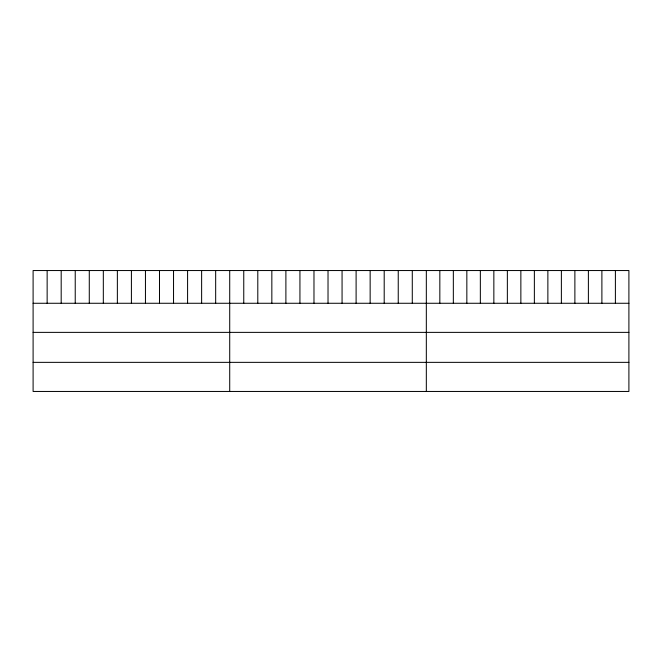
<?xml version="1.0" encoding="UTF-8"?>
<svg xmlns="http://www.w3.org/2000/svg" width="662" height="662" viewBox="0 0 662 662"><rect width="100%" height="100%" fill="white"/><g stroke="black" fill="none" stroke-linecap="round" stroke-linejoin="round"><path stroke-width="0.99" d="M628.9 303.27L628.9 391.457L33.1 391.457L33.1 270.543L628.9 270.543L628.9 303.27L33.1 303.27M33.1 332.374L628.9 332.374M33.1 362.354L628.9 362.354M615.395 270.543L615.395 303.27M601.89 270.543L601.89 303.27M588.386 270.543L588.386 303.27M574.881 270.543L574.881 303.27M561.376 270.543L561.376 303.27M547.871 270.543L547.871 303.27M534.366 270.543L534.366 303.27M520.862 270.543L520.862 303.27M507.357 270.543L507.357 303.27M493.852 270.543L493.852 303.27M480.347 270.543L480.347 303.27M466.842 270.543L466.842 303.27M453.338 270.543L453.338 303.27M439.833 270.543L439.833 303.27M426.328 270.543L426.328 391.457M412.285 270.543L412.285 303.27M398.243 270.543L398.243 303.27M384.2 270.543L384.2 303.27M370.149 270.543L370.149 303.27M356.106 270.543L356.106 303.27M342.064 270.543L342.064 303.27M328.021 270.543L328.021 303.27M313.978 270.543L313.978 303.27M299.936 270.543L299.936 303.27M285.893 270.543L285.893 303.27M271.842 270.543L271.842 303.27M257.799 270.543L257.799 303.27M243.757 270.543L243.757 303.27M229.714 270.543L229.714 391.457M215.671 270.543L215.671 303.27M201.629 270.543L201.629 303.27M187.586 270.543L187.586 303.27M173.535 270.543L173.535 303.27M159.492 270.543L159.492 303.27M145.45 270.543L145.45 303.27M131.407 270.543L131.407 303.27M117.364 270.543L117.364 303.27M103.322 270.543L103.322 303.27M89.279 270.543L89.279 303.27M75.228 270.543L75.228 303.27M61.185 270.543L61.185 303.27M47.143 270.543L47.143 303.27"/></g></svg>
